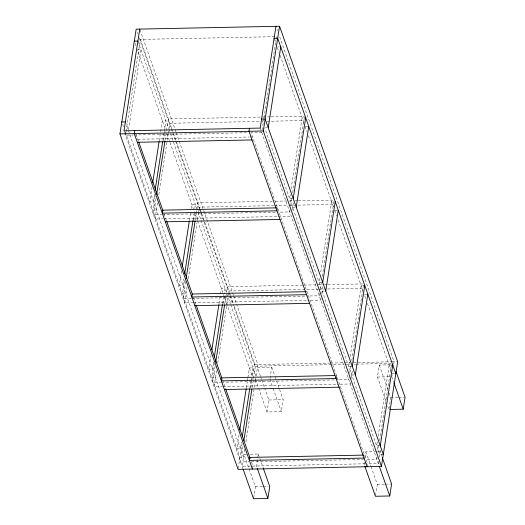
<?xml version="1.0" encoding="UTF-8"?>
<svg xmlns="http://www.w3.org/2000/svg" width="525" height="525" viewBox="0 0 525 525"><rect width="100%" height="100%" fill="white"/><g stroke="black" fill="none" stroke-linecap="round" stroke-linejoin="round"><path stroke-width="0.39" stroke-dasharray="2.62 1.97" d="M125.974 132.182L125.514 135.174L133.192 135.017M126.092 131.434L140.352 39.408L274.929 36.671M128.553 129.714L140.949 49.724L137.36 49.796L165.368 129.327M152.053 186.926L149.802 201.469L153.385 201.397L154.514 194.125M159.193 140.871L162.323 120.671L165.907 120.599L162.776 140.798M154.98 196.389L152.847 210.131L156.437 210.052M163.616 140.641L164.62 134.177M164.745 133.37L165.119 130.942M156.023 198.529L153.517 214.705L161.674 214.541M165.047 140.293L166.432 131.401M166.556 130.587L168.361 118.945L262.159 117.036M157.559 202.781L155.046 219.037L163.203 218.866M158.806 194.768L168.203 134.105M168.328 133.298L168.702 130.869M169.07 128.507L169.883 123.27L259.599 121.446M181.584 270.788L179.333 285.331L182.917 285.259L183.921 278.795M189.348 220.69L190.477 213.419M191.231 208.576L191.855 204.533L195.438 204.461L194.814 208.497M193.062 219.811L194.06 213.347M184.511 280.252L182.385 293.987L185.968 293.915M193.777 220.461L194.9 213.189L197.334 220.093M185.686 281.584L183.054 298.567L191.205 298.397M195.208 220.113L196.212 213.642M196.337 212.835L196.711 210.407M196.96 208.786L197.892 202.801L272.114 201.292M187.09 286.643L184.577 302.892L192.734 302.728M188.337 278.631L196.987 222.81M197.485 219.588L198.489 213.117M198.719 211.621L199.067 209.377M199.185 208.628L199.415 207.132L273.637 205.623M211.122 354.651L208.865 369.193L212.448 369.121L213.577 361.85M219.01 303.745L220.382 294.86M220.513 294.053L221.386 288.396L224.969 288.323L224.096 293.974M222.593 303.673L223.972 294.787M214.167 363.307L211.916 377.849L215.499 377.777M223.433 303.516L224.438 297.052M215.093 366.253L212.586 382.43L220.743 382.259M224.739 303.975L225.743 297.504M225.868 296.691L226.242 294.269M226.61 291.9L227.423 286.663L303.279 285.121M216.615 370.578L214.108 386.754L222.265 386.59M217.744 363.3L226.643 305.865M226.767 305.064L228.021 296.979M228.25 295.483L228.716 292.491M263.865 118.571L261.719 132.398L250.97 132.622L367.572 463.733L367.224 465.977M263.99 117.764L276.098 39.631M276.216 38.883L276.563 36.638M239 434.989L236.873 448.724L240.457 448.652L241.461 442.188M246.264 388.126L247.268 381.662M247.393 380.855L247.767 378.433M247.892 377.619L249.395 367.927L252.978 367.854L251.475 377.547M277.102 210.066L277.449 207.821M249.848 388.054L250.852 381.59M250.976 380.783L251.35 378.354M238.192 468.556L242.176 442.837M250.688 387.896L251.692 381.432M251.816 380.625L252.19 378.197M252.564 375.782L254.297 364.613L233.067 304.323M242.983 446.519L240.594 461.961L249.04 461.79M252.125 387.535L255.432 366.194L233.664 304.395M244.762 449.229L242.117 466.285L251.672 466.095M245.884 441.958L255.275 381.36M255.399 380.553L257.88 364.54L236.65 304.251M290.22 194.585L289.597 198.627L291.749 198.581M291.099 188.928L302.118 117.823L304.27 117.784M290.102 209.521L289.728 211.929L277.495 212.179M290.725 205.492L291.848 198.253M292.72 192.616L304.447 116.977M292.254 209.823L293.396 202.433M252.407 469.061L252.866 466.069L251.239 461.429M250.34 454.191L258.307 454.027L256.456 465.997L257.001 467.539M270.027 378.413L271.76 367.238L257.421 367.533L260.413 376.031M253.673 497.949L255.399 486.78L243.968 454.315L246.363 454.269M275.021 376.517L283.185 399.702L281.334 411.672L266.995 411.967L268.853 399.998L264.771 388.402M319.758 278.447L319.128 282.489L321.28 282.443M320.755 271.983L331.649 201.685L333.802 201.646M319.633 293.377L319.259 295.792L307.027 296.041M320.257 289.354L321.385 282.115M322.258 276.478L333.979 200.832M321.037 298.508L320.788 300.123L307.735 300.385M321.786 293.685L322.928 286.296M336.282 377.042L336.518 375.546M349.289 362.309L348.659 366.345L352.249 366.273M350.162 356.652L361.18 285.548L363.333 285.502M349.171 377.239L348.797 379.654L336.558 379.903M349.794 373.216L351.041 365.17M351.789 360.34L363.51 284.694M350.569 382.371L350.319 383.985L337.267 384.248M351.192 378.348L352.459 370.158M353.686 362.257L353.935 360.642M364.238 462.21L363.989 463.805L364.534 465.353M364.98 457.419L365.846 451.835L380.179 451.546L381.813 456.179M385.875 400.982L377.436 377.022L379.293 365.052L392.831 364.777M377.298 441.84L376.668 445.883L379.536 445.823M378.171 436.183L389.189 365.078L392.057 365.019M377.147 456.94L376.799 459.185L366.05 459.408M377.842 452.452L378.945 445.358M379.693 440.514L391.407 364.921M378.696 461.121L378.328 463.516L365.584 463.772M379.312 457.131L380.467 449.689M391.735 376.97L392.116 374.542M393.724 364.16L394.091 361.764L279.228 35.595M375.546 495.469L377.278 484.299L371.017 466.522M389.091 392.877L390.725 397.51L388.867 409.487L387.778 406.389M277.876 46.935L279.307 46.909M262.973 117.016L270.316 116.865M271.13 116.852L304.572 116.169M266.943 121.295L303.647 120.547M305.885 126.466L308.031 126.427M265.355 127.732L266.785 127.706M133.96 135.004L247.688 132.687M137.786 139.282L249.218 137.012M250.038 136.999L252.492 136.946M275.376 201.226L288.428 200.957M289.242 200.944L294.138 200.845M294.952 200.826L297.399 200.78M298.213 200.76L334.103 200.032M274.45 205.603L288.317 205.321M289.137 205.308L294.847 205.19M298.108 205.124L333.178 204.409M292.648 207.283L294.794 207.237M334.701 210.341L337.568 210.282M162.494 214.522L276.682 212.198M164.017 218.853L277.39 216.543M278.204 216.523L291.257 216.261M304.093 285.101L323.669 284.707M324.483 284.688L326.931 284.635M327.744 284.622L363.635 283.894M228.946 290.994L317.848 289.183M318.668 289.163L324.378 289.052M327.639 288.98L362.709 288.271M322.179 291.145L324.325 291.099M367.1 294.144L364.232 294.203L366.109 299.539M192.025 298.384L306.213 296.061M193.548 302.708L306.922 300.405M254.297 364.613L329.661 363.077M330.474 363.064L343.521 362.795M344.341 362.782L350.05 362.663M353.312 362.598L390.83 361.83M391.643 361.817L397.674 361.692M255.432 366.194L344.334 364.389M345.148 364.37L350.044 364.271M354.119 364.186L355.753 364.153M356.567 364.14L390.823 363.438M392.241 373.734L394.387 373.695M351.711 375.008L353.863 374.962M377.436 377.022L390.18 376.76M221.557 382.246L335.744 379.916M223.079 386.571L336.453 384.267M268.853 399.998L283.185 399.702M390.725 397.51L397.891 397.366M398.692 397.353L404.263 397.235M383.303 454.466L379.719 454.538L264.856 128.369M251.344 461.738L363.589 459.454M252.473 466.075L365.118 463.785M255.399 486.78L262.572 486.636M263.366 486.616L268.144 486.517M377.278 484.299L384.444 484.155M385.238 484.135L390.817 484.024M277.056 29.413L277.6 30.962M274.385 39.067L275.743 42.932M277.377 47.565L279.011 52.205M280.101 55.296L303.896 122.876M305.137 126.407L307.046 131.814M308.405 135.68L333.447 206.791M334.806 210.65L336.715 216.064M338.074 219.929L362.959 290.594M367.467 303.404L391.223 370.853M391.775 376.727L393.678 382.141M379.293 365.052L387.732 389.012M261.863 119.864L263.222 123.729M260.197 128.074L378.873 465.058M365.846 451.835L370.742 465.747M271.76 367.238L274.752 375.742M269.902 379.208L272.895 387.712M273.171 388.487L281.334 411.672M140.024 29.866L175.954 131.893M176.229 132.667L178.946 140.398M179.222 141.166L232.299 291.887M232.568 292.661L233.389 294.978M233.658 295.752L236.381 303.483M260.682 376.806L261.502 379.129M261.772 379.897L264.495 387.627M140.352 39.408L171.636 128.251M171.911 129.025L199.933 208.596M200.202 209.37L229.313 292.031M229.582 292.806L230.403 295.122M230.672 295.897L233.395 303.621M137.261 32.261L137.799 33.803M139.164 37.669L175.363 140.47M175.639 141.238L199.316 208.484M199.585 209.258L228.71 291.959M228.985 292.733L229.799 295.05M230.075 295.824L232.798 303.555M137.898 41.068L168.702 128.533M168.925 129.176L197.781 211.109M198.05 211.877L200.773 219.607M201.049 220.382L230.442 303.857M230.711 304.631L255.773 375.788M255.563 379.503L266.995 411.967M135.076 43.306L135.949 45.78M166.976 133.888L169.7 141.619M169.962 142.373L194.742 212.723M197.603 220.861L252.19 375.861M258.307 454.027L263.209 467.939M136.008 134.229L138.554 141.448M164.017 213.767L166.313 220.283M193.535 297.577L195.982 304.533M222.383 379.503L225.652 388.776M125.377 121.866L128.172 129.8M128.376 130.371L243.508 457.308L239.925 457.38L125.318 131.939M122.607 124.248L123.421 126.558M123.985 130.843L124.53 132.392M124.747 133.009L242.931 468.608"/><path stroke-width="0.79" d="M119.936 133.908L136.172 29.17L279.549 26.25L397.674 361.692L381.445 466.436L238.068 469.357L119.936 133.908L263.32 130.987L381.445 466.436M139.755 29.098L123.985 130.843L260.197 128.074L275.966 26.322M134.741 130.627L134.275 133.619L252.407 469.061M152.683 182.89L159.068 141.678M155.138 190.089L162.652 141.606M156.653 194.486L164.922 141.1M182.214 266.746L189.223 221.504M184.669 273.945L192.938 220.618M186.185 278.348L195.083 220.92M211.87 349.801L218.886 304.553M249.447 128.29L248.981 131.283L367.106 466.725M214.331 357L222.469 304.48M215.716 362.204L224.615 304.782M196.252 305.301L221.839 377.954L221.347 380.874L336.053 378.538L336.282 377.042M263.32 130.987L279.549 26.25M268.223 127.68L280.744 46.876M239.754 430.139L246.14 388.933M242.333 436.531L249.723 388.861M243.863 440.862L251.875 389.15M293.18 198.555L305.701 117.751M296.231 207.211L308.752 126.407M243.206 469.376L253.549 498.75L267.888 498.461L269.738 486.485L263.478 468.713M322.711 282.411L335.232 201.613M325.762 291.073L338.284 210.269M352.249 366.273L364.763 285.475M355.294 374.929L367.815 294.131M380.251 445.81L392.772 365.006M364.803 466.128L375.421 496.269L389.76 495.974L391.611 484.004L382.358 457.728M389.662 409.467L403.207 409.192L405.064 397.222L396.08 371.713M134.315 41.14L137.898 41.068M274.109 38.292L277.692 38.22L395.824 373.662M121.793 121.938L125.377 121.866M261.588 119.096L265.171 119.018L383.303 454.466M137.327 142.275L252.026 139.939M276.636 207.841L162.75 210.157L162.284 213.15L276.99 210.814M165.336 221.806L280.035 219.47M306.167 291.703L192.281 294.02L191.815 297.012L306.521 294.676M194.867 305.668L309.566 303.332M221.812 377.882L334.878 375.578M224.398 389.53L339.104 387.194M363.707 455.096L249.821 457.413L249.355 460.405L364.061 458.069M393.953 382.915L403.207 409.192M379.417 466.607L389.76 495.974M257.27 468.313L267.888 498.461M138.823 142.216L163.045 211.011M166.589 221.058L192.445 294.486M225.921 389.55L250.149 458.338"/></g></svg>
